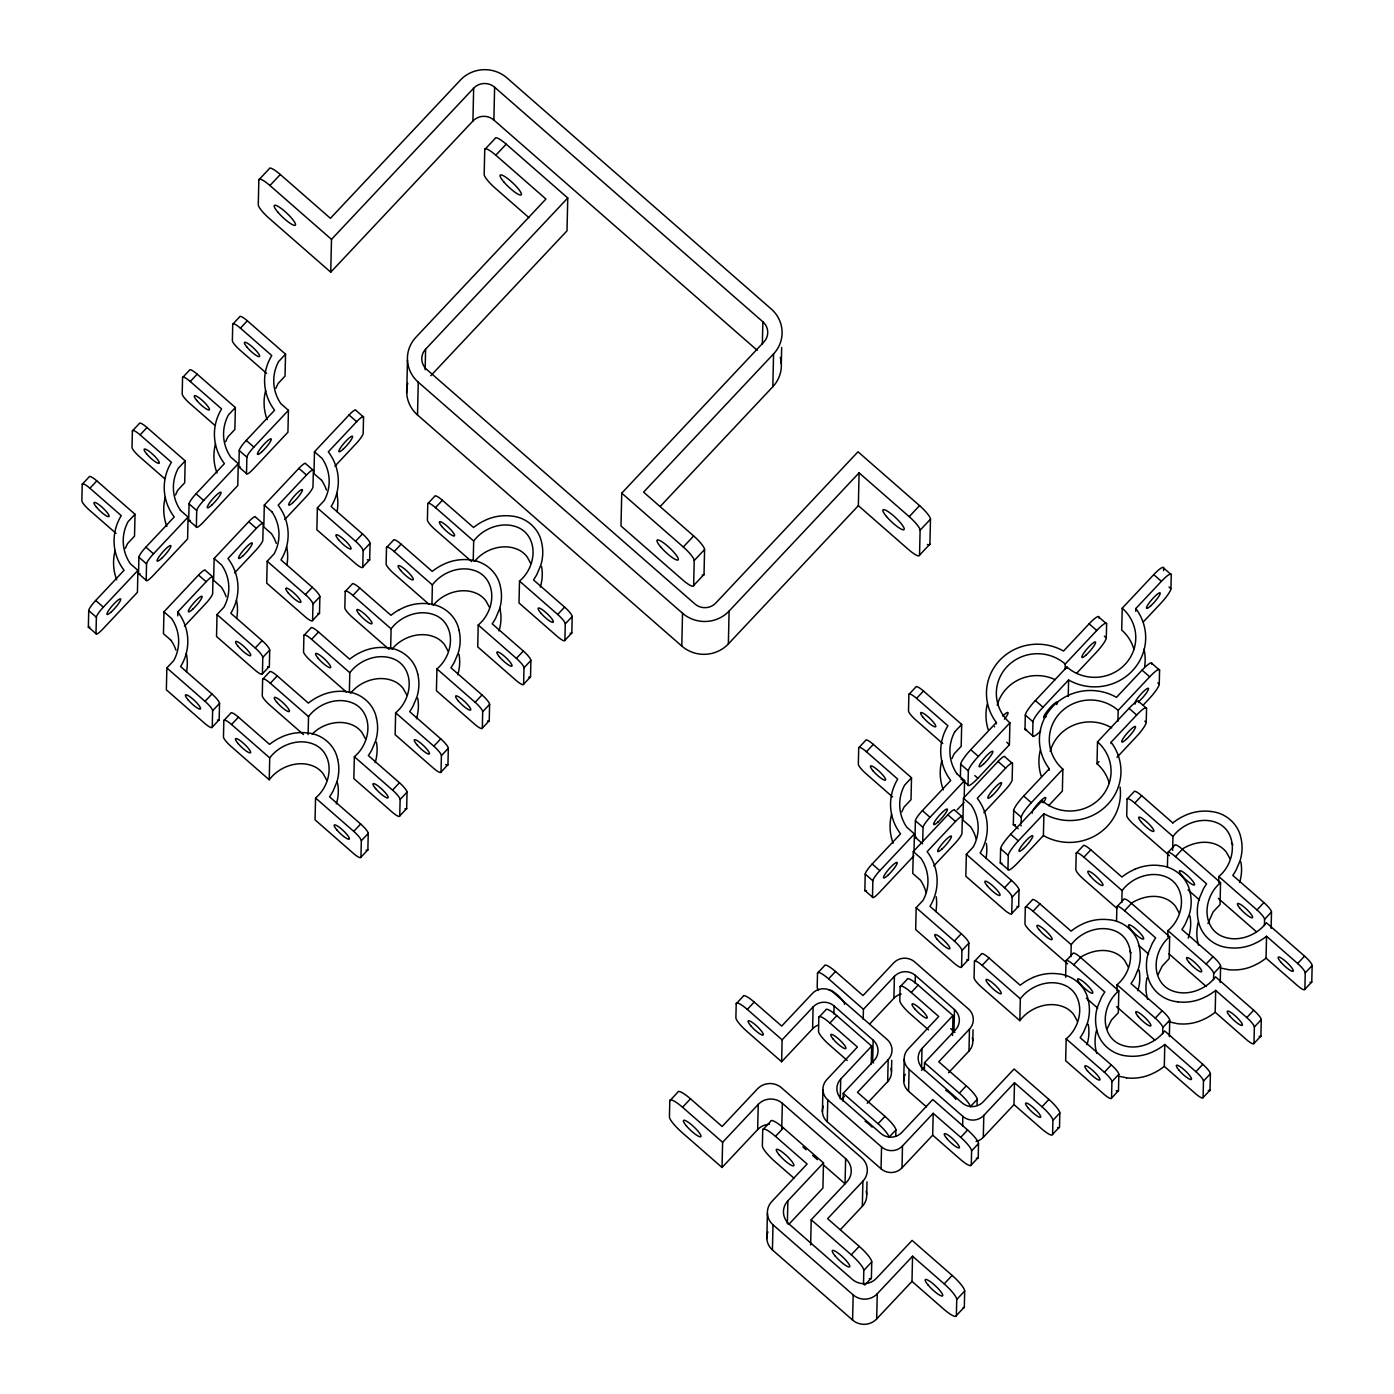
<?xml version="1.0" encoding="UTF-8"?>
<svg xmlns="http://www.w3.org/2000/svg" width="1394" height="1394" viewBox="0 0 1394 1394"><rect width="100%" height="100%" fill="white"/><g stroke="black" fill="none" stroke-linecap="round" stroke-linejoin="round"><path stroke-width="1.5" d="M125.39 548.382A43.127 41.593 1.3 0 1 127.638 543.521L134.521 536.15L135.026 514.264L96.831 480.878A10.298 2.074 43.2 0 0 89.129 476.922L82.229 484.276L81.845 500.69A10.298 2.074 43.2 0 0 89.425 510.117L116.05 533.397M135.026 514.264L128.109 521.617A43.127 41.593 1.3 0 0 130.304 563.699L137.919 570.39L137.431 592.276L102.842 629.043A10.298 1.795 -48.8 0 1 95.994 633.66L88.362 626.986L88.728 610.572A10.298 1.795 -48.8 0 1 95.716 600.483L124.066 570.32A51.508 49.661 1.3 0 1 121.243 515.623L89.913 488.231A10.298 2.074 43.2 0 0 82.229 484.276M95.994 633.66L96.378 617.246A10.298 1.795 -48.8 0 1 103.348 607.157L137.919 570.39M175.574 495.027A43.127 41.593 1.3 0 1 177.805 490.165L184.705 482.794L185.193 460.909L147.015 427.522A10.298 2.074 43.2 0 0 139.313 423.567L132.395 430.92L132.012 447.335A10.298 2.074 43.2 0 0 139.592 456.762L164.649 478.665M180.453 510.361L188.085 517.035L187.598 538.92L153.026 575.687A10.298 1.795 -48.8 0 1 146.178 580.305L138.529 573.631L138.912 557.217A10.298 1.795 -48.8 0 1 145.882 547.128L174.233 516.965A51.508 49.661 1.3 0 1 171.41 462.268L140.097 434.876A10.298 2.074 43.2 0 0 132.395 430.92M146.178 580.305L146.544 563.89A10.298 1.795 -48.8 0 1 153.514 553.801L188.085 517.035M184.409 626.237L205.667 603.619A10.298 1.795 -48.8 0 0 212.655 593.53L213.021 577.116L205.388 570.442A10.298 1.795 -48.8 0 0 198.523 575.06L163.952 611.827L163.464 633.695L171.096 640.386M163.952 611.827L171.601 618.5A43.127 41.593 1.3 0 1 173.745 660.582L166.862 667.953L166.356 689.821L204.552 723.225A10.298 2.074 43.2 0 0 212.254 727.163L219.154 719.809L219.538 703.395A10.298 2.074 43.2 0 0 211.958 693.985L180.628 666.593A51.508 49.661 1.3 0 0 177.805 611.896L206.173 581.734A10.298 1.795 -48.8 0 1 213.021 577.116M225.741 441.671A43.127 41.593 1.3 0 1 227.971 436.81L234.872 429.439L235.377 407.553L197.181 374.167A10.298 2.074 43.2 0 0 189.479 370.229L182.562 377.582L182.196 393.979A10.298 2.074 43.2 0 0 189.776 403.406L214.833 425.309M177.718 615.869L177.805 611.896M235.377 407.553L228.459 414.907A43.127 41.593 1.3 0 0 230.637 456.988L238.269 463.679L237.764 485.565L203.193 522.332A10.298 1.795 -48.8 0 1 196.345 526.949L188.695 520.276L189.079 503.861A10.298 1.795 -48.8 0 1 196.049 493.772L224.417 463.61A51.508 49.661 1.3 0 1 221.594 408.912L190.264 381.52A10.298 2.074 43.2 0 0 182.562 377.582M196.345 526.949L196.711 510.535A10.298 1.795 -48.8 0 1 203.698 500.446L238.269 463.679M234.575 572.882L255.851 550.264A10.298 1.795 -48.8 0 0 262.821 540.175L263.187 523.761L255.555 517.087A10.298 1.795 -48.8 0 0 248.707 521.704L214.136 558.471L213.63 580.34L221.28 587.031A43.127 41.593 1.3 0 1 226.124 596.754M212.254 727.163L212.62 710.748A10.298 2.074 43.2 0 0 205.04 701.339L166.862 667.953M214.136 558.471L221.768 565.145A43.127 41.593 1.3 0 1 223.911 607.226L217.028 614.597L216.523 636.483L254.719 669.869A10.298 2.074 43.2 0 0 262.421 673.807L269.338 666.454L269.704 650.04A10.298 2.074 43.2 0 0 262.124 640.63L230.812 613.238A51.508 49.661 1.3 0 0 227.989 558.541L256.339 528.378A10.298 1.795 -48.8 0 1 263.187 523.761M337.644 759.399C334.908 744.936 321.909 734.046 307.377 732.93A46.647 44.974 1.3 0 0 282.546 736.572L277.981 738.768A60.325 58.147 1.3 0 0 269.565 744.361L238.461 717.161A10.298 2.074 43.2 0 0 230.759 713.205L223.842 720.559L223.458 736.973A10.298 2.074 43.2 0 0 231.038 746.382L269.234 779.786C279.48 766.003 300.302 758.894 316.002 767.432A24.778 23.89 1.3 0 1 323.129 773.67L326.823 780.379M275.907 388.316A43.127 41.593 1.3 0 1 278.155 383.455L285.038 376.084L285.543 354.198L247.348 320.812A10.298 2.074 43.2 0 0 239.646 316.874L232.728 324.227L232.362 340.624A10.298 2.074 43.2 0 0 239.942 350.051L266.568 373.331M285.543 354.198L278.626 361.551A43.127 41.593 1.3 0 0 280.821 403.633L288.436 410.324L287.931 432.21L253.359 468.976A10.298 1.795 -48.8 0 1 246.511 473.594L238.879 466.92L239.245 450.506A10.298 1.795 -48.8 0 1 246.233 440.417L274.583 410.254A51.508 49.661 1.3 0 1 271.76 355.557L240.43 328.165A10.298 2.074 43.2 0 0 232.728 324.227M246.511 473.594L246.895 457.18A10.298 1.795 -48.8 0 1 253.865 447.091L288.436 410.324M258.848 179.861L258.273 204.796A14.829 2.98 43.2 0 0 269.181 218.353L330.744 272.178L472.914 121.017L473.664 88.188A14.829 14.306 1.3 0 1 494.609 87.212L762.866 321.77A14.829 14.306 1.3 0 1 763.912 341.966L621.741 493.145L620.992 525.974L682.555 579.799A14.829 2.98 43.2 0 0 693.654 585.48L704.022 574.45L704.58 549.515A14.829 2.98 43.2 0 0 693.672 535.958L643.575 492.134L773.565 353.902A32.968 31.783 1.3 0 0 771.248 308.998L506.963 77.925A32.968 31.783 1.3 0 0 460.403 80.085L330.413 218.318L280.299 174.511A14.829 2.98 43.2 0 0 269.216 168.831L258.848 179.861A14.829 2.98 43.2 0 1 269.931 185.524L331.493 239.367L330.744 272.178M284.742 519.526L306.018 496.909A10.298 1.795 -48.8 0 0 312.988 486.82L313.371 470.405L305.722 463.732A10.298 1.795 -48.8 0 0 298.874 468.349L264.302 505.116L263.815 527.002L271.447 533.675A43.127 41.593 1.3 0 1 276.291 543.399M262.421 673.807L262.786 657.393A10.298 2.074 43.2 0 0 255.224 647.983L217.028 614.597M346.182 691.598A46.647 44.974 1.3 0 0 321.352 695.31L316.786 697.505A60.325 58.147 1.3 0 0 308.37 703.099L277.249 675.898A10.298 2.074 43.2 0 0 269.547 671.943L262.63 679.296L262.264 695.711A10.298 2.074 43.2 0 0 269.844 705.137L303.439 734.516M271.917 511.807A43.127 41.593 1.3 0 1 274.095 553.871L267.195 561.242L266.707 583.128L304.885 616.514A10.298 2.074 43.2 0 0 312.587 620.452L319.505 613.099L319.871 596.684A10.298 2.074 43.2 0 0 312.308 587.275L280.978 559.883A51.508 49.661 1.3 0 0 278.155 505.186L306.506 475.023A10.298 1.795 -48.8 0 1 313.371 470.405M269.234 779.786L269.722 757.9C279.985 744.117 300.808 737.008 316.49 745.546A24.778 23.89 1.3 0 1 323.635 751.784C334.107 765.968 328.531 787.314 315.549 797.978L315.061 819.846L353.257 853.25A10.298 2.074 43.2 0 0 360.959 857.188L367.859 849.835L368.243 833.42A10.298 2.074 43.2 0 0 360.663 824.011L329.559 796.81A61.928 59.698 1.3 0 0 333.027 791.147L336.86 782.034M417.73 674.243C414.994 659.763 401.995 648.872 387.462 647.774A46.647 44.974 1.3 0 0 362.632 651.399L358.066 653.594A60.325 58.147 1.3 0 0 349.65 659.188L318.546 631.987A10.298 2.074 43.2 0 0 310.845 628.049L303.927 635.403L303.543 651.817A10.298 2.074 43.2 0 0 311.123 661.226L346.27 691.947M308.126 734.551L308.527 716.638C318.773 702.855 339.596 695.745 355.296 704.284A24.778 23.89 1.3 0 1 362.423 710.522C372.912 724.706 367.319 746.051 354.355 756.715L353.849 778.601L392.045 811.988A10.298 2.074 43.2 0 0 399.747 815.926L406.665 808.572L407.031 792.158A10.298 2.074 43.2 0 0 399.451 782.748L368.347 755.548A61.928 59.698 1.3 0 0 371.832 749.885L375.648 740.772A46.333 44.678 1.3 0 0 376.485 718.137M334.926 466.171L356.184 443.553A10.298 1.795 -48.8 0 0 363.172 433.464L363.538 417.05L355.906 410.376A10.298 1.795 -48.8 0 0 349.04 414.994L314.469 451.761L313.981 473.646L321.613 480.32M312.587 620.452L312.97 604.038A10.298 2.074 43.2 0 0 305.391 594.628L267.195 561.242M314.469 451.761L322.119 458.434A43.127 41.593 1.3 0 1 324.262 500.516L317.362 507.886L316.874 529.772L355.069 563.159A10.298 2.074 43.2 0 0 362.771 567.097L369.671 559.743L370.055 543.329A10.298 2.074 43.2 0 0 362.475 533.919L331.145 506.527A51.508 49.661 1.3 0 0 328.322 451.83L356.69 421.668A10.298 1.795 -48.8 0 1 363.538 417.05M399.364 609.683A60.325 58.147 1.3 0 0 390.947 615.294L359.826 588.076A10.298 2.074 43.2 0 0 352.124 584.138L345.207 591.492L344.841 607.906A10.298 2.074 43.2 0 0 352.421 617.315L389.083 649.377M349.371 692.626L349.807 672.727C360.07 658.944 380.893 651.834 396.576 660.373A24.778 23.89 1.3 0 1 403.72 666.611C414.192 680.795 408.616 702.14 395.635 712.804L395.147 734.69L433.342 768.077A10.298 2.074 43.2 0 0 441.044 772.032L447.944 764.679L448.328 748.264A10.298 2.074 43.2 0 0 440.748 738.837L409.644 711.637A61.928 59.698 1.3 0 0 413.112 705.974L416.945 696.861A46.333 44.678 1.3 0 0 417.782 674.226M362.771 567.097L363.137 550.682A10.298 2.074 43.2 0 0 355.557 541.273L317.362 507.886M360.959 857.188L361.325 840.774A10.298 2.074 43.2 0 0 353.745 831.364L315.549 797.978M470.039 559.883A46.647 44.974 1.3 0 0 445.209 563.577L440.643 565.79A60.325 58.147 1.3 0 0 432.227 571.383L401.123 544.165A10.298 2.074 43.2 0 0 393.422 540.227L386.504 547.581L386.121 563.995A10.298 2.074 43.2 0 0 393.7 573.404L428.847 604.125M390.651 648.715L391.104 628.833C401.35 615.05 422.173 607.923 437.873 616.479A24.778 23.89 1.3 0 1 445 622.7C455.472 636.884 449.896 658.229 436.932 668.893L436.427 690.779L474.622 724.166A10.298 2.074 43.2 0 0 482.324 728.121L489.242 720.768L489.608 704.353A10.298 2.074 43.2 0 0 482.028 694.944L450.924 667.743A61.928 59.698 1.3 0 0 454.409 662.063L458.225 652.95A46.333 44.678 1.3 0 0 459.062 630.332M406.717 392.986L407.466 360.157M399.747 815.926L400.113 799.511A10.298 2.074 43.2 0 0 392.55 790.102L354.355 756.715M858.356 505.673L908.452 549.48A14.829 2.98 43.2 0 0 919.535 555.161L920.11 530.208A14.829 2.98 43.2 0 0 909.202 516.651L859.087 472.845L858.356 505.673L728.365 643.906A32.968 31.783 1.3 0 1 681.788 646.067L417.52 414.976L418.252 382.165A32.968 31.783 1.3 0 1 415.935 337.261L545.943 199.028L495.828 155.204A14.829 2.98 43.2 0 0 484.746 149.524L495.114 138.494A14.829 2.98 43.2 0 1 506.196 144.174L567.759 198L567.009 230.829L430.781 375.718M425.135 369.706L425.606 349.18L567.759 198M473.228 560.911L473.681 541.011C483.927 527.228 504.75 520.119 520.45 528.657A24.778 23.89 1.3 0 1 527.577 534.895C538.049 549.079 532.473 570.425 519.509 581.089L519.004 602.957L557.199 636.361A10.298 2.074 43.2 0 0 564.901 640.299L571.819 632.946L572.185 616.531A10.298 2.074 43.2 0 0 564.605 607.122L533.501 579.921A61.928 59.698 1.3 0 0 536.969 574.258L540.802 565.145A46.333 44.678 1.3 0 0 541.639 542.51C538.798 528.065 525.886 517.139 511.319 516.041A46.647 44.974 1.3 0 0 486.506 519.683L481.941 521.879A60.325 58.147 1.3 0 0 473.524 527.472L442.403 500.272A10.298 2.074 43.2 0 0 434.701 496.316L427.784 503.67L427.418 520.084A10.298 2.074 43.2 0 0 434.998 529.493L471.66 561.555M431.948 604.804L432.384 584.922C442.647 571.139 463.47 564.03 479.153 572.568A24.778 23.89 1.3 0 1 486.297 578.806C496.769 592.99 491.193 614.336 478.212 624.982L477.724 646.868L515.919 680.272A10.298 2.074 43.2 0 0 523.621 684.21L530.522 676.857L530.905 660.442A10.298 2.074 43.2 0 0 523.325 651.033L492.221 623.832A61.928 59.698 1.3 0 0 495.689 618.152L499.522 609.056A46.333 44.678 1.3 0 0 500.359 586.421C497.519 571.976 484.607 561.05 470.039 559.952M441.044 772.032L441.41 755.618A10.298 2.074 43.2 0 0 433.83 746.191L395.635 712.804M484.746 149.524L484.171 174.477A14.829 2.98 43.2 0 0 495.079 188.033L529.023 217.708M757.203 350.295L493.877 120.041L494.609 87.212M482.324 728.121L482.69 711.707A10.298 2.074 43.2 0 0 475.127 702.297L436.932 668.893M523.621 684.21L523.987 667.796A10.298 2.074 43.2 0 0 516.407 658.386L478.212 624.982M564.901 640.299L565.267 623.885A10.298 2.074 43.2 0 0 557.705 614.475L519.509 581.089M840.268 1229.769L862.328 1206.315L862.903 1181.154A17.059 16.449 1.3 0 0 861.701 1157.909L781.529 1087.808A17.059 16.449 1.3 0 0 757.43 1088.923L722.127 1126.474L690.5 1098.821A17.059 3.433 43.2 0 0 677.763 1092.286L669.8 1100.755L669.434 1116.855A17.059 3.433 43.2 0 0 681.98 1132.451L722.04 1167.475L757.656 1129.593A17.059 16.449 1.3 0 1 769.471 1124.209M681.788 646.067L682.537 613.238L418.252 382.165M693.654 585.48L694.212 560.527A14.829 2.98 43.2 0 0 683.304 546.988L621.741 493.145M728.365 643.906L729.097 611.077L859.087 472.845M722.04 1167.475L722.615 1142.296L758.231 1104.414A17.059 16.449 1.3 0 1 782.33 1103.299L845.635 1158.658A17.059 16.449 1.3 0 1 846.838 1181.885L811.203 1219.767L810.646 1244.947M867.207 1103.351L887.682 1081.587L888.17 1059.701A14.829 14.306 1.3 0 0 887.142 1039.488L833.368 992.476A14.829 14.306 1.3 0 0 812.406 993.452L781.703 1026.089L754.206 1002.059A14.829 2.98 43.2 0 0 743.124 996.379L736.206 1003.732L735.893 1017.742A14.829 2.98 43.2 0 0 746.801 1031.281L781.633 1061.74L812.597 1028.807A14.829 14.306 1.3 0 1 818.4 1025.008M762.344 344.335L762.866 321.77M660.547 506.109L772.816 386.73L773.565 353.902M757.656 1129.593L758.231 1104.414M788.743 1224.42L822.913 1188.089L823.488 1162.927L783.428 1127.903A17.059 3.433 43.2 0 0 770.673 1121.368L762.727 1129.82L762.361 1145.92A17.059 3.433 43.2 0 0 774.907 1161.516L793.883 1178.104M781.302 363.834L781.668 347.42M766.839 1238.552L767.397 1213.39M911.99 1281.382L943.616 1309.036A17.059 3.433 43.2 0 0 956.371 1315.57L956.737 1299.452A17.059 3.433 43.2 0 0 944.191 1283.874L912.565 1256.221L911.99 1281.382L876.687 1318.933A17.059 16.449 1.3 0 1 852.588 1320.048L772.433 1249.948L772.99 1224.786A17.059 16.449 1.3 0 1 771.806 1201.541L807.109 1164.007L775.482 1136.354A17.059 3.433 43.2 0 0 762.727 1129.82M781.633 1061.74L782.121 1039.854L813.103 1006.921A14.829 14.306 1.3 0 1 834.065 1005.945L873.167 1040.151A14.829 14.306 1.3 0 1 874.212 1060.346L843.231 1093.297L843.056 1101.243M781.755 1128.46L782.33 1103.299M787.349 1223.862L787.871 1200.809L823.488 1162.927M812.597 1028.807L813.103 1006.921M948.512 1072.788L968.987 1051.024L969.475 1029.138A14.829 14.306 1.3 0 0 968.447 1008.942L914.673 961.912A14.829 14.306 1.3 0 0 893.711 962.888L863.008 995.543L835.511 971.496A14.829 2.98 43.2 0 0 824.429 965.815L817.511 973.169L817.198 987.179A14.829 2.98 43.2 0 0 818.383 990.054M871.267 1064.023L871.668 1046.11L836.836 1015.651A14.829 2.98 43.2 0 0 825.753 1009.97L818.836 1017.324L818.522 1031.333A14.829 2.98 43.2 0 0 829.43 1044.89L847.221 1060.451M822.408 1111.889L822.913 1090.003M932.691 1135.186L960.205 1159.233A14.829 2.98 43.2 0 0 971.287 1164.914L971.601 1150.904A14.829 2.98 43.2 0 0 960.693 1137.347L933.196 1113.301L932.691 1135.186L902.005 1167.841A14.829 14.306 1.3 0 1 881.043 1168.799L827.269 1121.787L827.775 1099.901A14.829 14.306 1.3 0 1 826.729 1079.705L857.432 1047.051L829.935 1023.004A14.829 2.98 43.2 0 0 818.836 1017.324M833.873 1013.908L834.065 1005.945M840.251 1098.942L840.704 1079.061L871.668 1046.11M845.635 1158.658L845.06 1183.82L823.959 1165.367M901.883 811.883A43.127 41.593 1.3 0 1 904.131 807.021L911.014 799.668L911.519 777.782L873.324 744.379A10.298 2.074 43.2 0 0 865.622 740.441L858.704 747.794L858.338 764.208A10.298 2.074 43.2 0 0 865.918 773.618L892.543 796.898M852.588 1320.048L853.163 1294.887L772.99 1224.786M913.906 855.794L879.335 892.543A10.298 1.795 -48.8 0 1 872.487 897.161L864.855 890.487L865.221 874.073A10.298 1.795 -48.8 0 1 872.191 863.984L900.559 833.839A51.508 49.661 1.3 0 1 897.736 779.124L866.406 751.732A10.298 2.074 43.2 0 0 858.704 747.794M863.2 1019.258L863.426 1009.308L894.408 976.358A14.829 14.306 1.3 0 1 915.353 975.399L954.472 1009.587A14.829 14.306 1.3 0 1 955.517 1029.783L924.536 1062.733L924.344 1070.697M863.496 1284.484L863.81 1270.387A17.059 3.433 43.2 0 0 851.264 1254.792L811.203 1219.767M872.487 897.161L872.853 880.764A10.298 1.795 -48.8 0 1 879.841 870.675L914.412 833.908L906.762 827.217A43.127 41.593 1.3 0 1 904.619 785.136L911.519 777.782M866.719 1194.466L866.998 1181.885M873.167 1040.151L872.661 1062.019A14.829 14.306 1.3 0 1 873.62 1062.925M864.768 1285.076L871.389 1278.037L871.755 1261.936A17.059 3.433 43.2 0 0 859.209 1246.341L827.6 1218.687L862.903 1181.154M876.687 1318.933L877.262 1293.771L912.565 1256.221M881.043 1168.799L881.548 1146.931L827.775 1099.901M891.498 1071.272L891.742 1060.329M869.839 1023.841L893.902 998.243L894.408 976.358M895.75 1135.953L895.889 1129.942A14.829 2.98 43.2 0 0 884.981 1116.385L857.484 1092.356L888.17 1059.701M952.52 1035.446L952.973 1015.546L918.141 985.105A14.829 2.98 43.2 0 0 907.058 979.424L900.141 986.778L899.827 1000.787A14.829 2.98 43.2 0 0 910.735 1014.327L928.526 1029.887M952.05 758.528A43.127 41.593 1.3 0 1 954.298 753.666L961.198 746.313L961.686 724.427L923.49 691.023A10.298 2.074 43.2 0 0 915.788 687.085L908.888 694.439L908.505 710.853A10.298 2.074 43.2 0 0 916.085 720.262L942.71 743.542M903.713 1081.326L904.201 1059.44M902.005 1167.841L902.493 1145.955L933.196 1113.301M933.719 865.988L954.995 843.37A10.298 1.795 -48.8 0 0 961.965 833.281L962.348 816.867L954.698 810.193A10.298 1.795 -48.8 0 0 947.85 814.81L913.279 851.577L912.774 873.463L920.423 880.137A43.127 41.593 1.3 0 1 926.086 892.543M926.505 1106.906L908.574 1091.223L909.08 1069.355A14.829 14.306 1.3 0 1 908.034 1049.142L938.737 1016.487L911.24 992.458A14.829 2.98 43.2 0 0 900.141 986.778M914.011 851.804L914.412 833.908M922.654 843.823L915.022 837.132L915.388 820.717A10.298 1.795 -48.8 0 1 922.375 810.628L950.725 780.483A51.508 49.661 1.3 0 1 947.903 725.769L916.59 698.377A10.298 2.074 43.2 0 0 908.888 694.439M913.279 851.577L920.911 858.251A43.127 41.593 1.3 0 1 923.072 900.332L916.172 907.703L915.684 929.589L953.862 962.975A10.298 2.074 43.2 0 0 961.564 966.913L968.481 959.56L968.847 943.163A10.298 2.074 43.2 0 0 961.285 933.736L929.955 906.344A51.508 49.661 1.3 0 0 927.132 851.647L955.482 821.484A10.298 1.795 -48.8 0 1 962.348 816.867M915.178 983.345L915.353 975.399M922.706 841.767L923.037 827.409A10.298 1.795 -48.8 0 1 930.007 817.32L964.578 780.553L956.946 773.879M919.535 555.161L929.92 544.13L930.478 519.178A14.829 2.98 43.2 0 0 919.57 505.621L858.007 451.795L715.854 602.975A14.829 14.306 1.3 0 1 694.892 603.951L426.651 369.393A14.829 14.306 1.3 0 1 425.606 349.18M921.556 1068.396L921.992 1048.497L952.973 1015.546M954.925 1032.379A14.829 14.306 1.3 0 0 953.966 1031.473L954.472 1009.587M960.396 777.364L960.693 764.243A14.829 2.579 -48.8 0 1 970.747 749.711L996.344 722.493A51.108 49.26 1.3 0 1 999.69 660.32A51.108 49.26 1.3 0 1 1063.517 651.05L1089.115 623.832A14.829 2.579 -48.8 0 1 1098.977 617.176L1106.627 623.867L1106.296 637.86A14.829 2.579 -48.8 0 1 1096.259 652.392L1076.551 673.354M983.903 812.632L1005.161 790.015A10.298 1.795 -48.8 0 0 1012.149 779.926L1012.514 763.511L1004.882 756.837A10.298 1.795 -48.8 0 0 998.017 761.455L963.446 798.222L962.958 820.108L970.59 826.781A43.127 41.593 1.3 0 1 976.27 839.188M964.178 798.448L964.578 780.553M961.564 966.913L961.947 950.516A10.298 2.074 43.2 0 0 954.367 941.089L916.172 907.703M963.446 798.222L971.095 804.896A43.127 41.593 1.3 0 1 973.239 846.977L966.338 854.348L965.85 876.234L1004.046 909.62A10.298 2.074 43.2 0 0 1011.73 913.558L1018.648 906.205L1019.031 889.808A10.298 2.074 43.2 0 0 1011.452 880.381L980.121 853.006A51.508 49.661 1.3 0 0 977.299 798.292L1005.666 768.129A10.298 1.795 -48.8 0 1 1012.514 763.511M1009.901 722.859L1009.413 744.744L977.874 778.27A14.829 2.579 -48.8 0 1 968.011 784.927L968.325 770.917A14.829 2.579 -48.8 0 1 978.379 756.384L1009.901 722.859A41.21 39.729 1.3 0 1 1007.008 666.733A41.21 39.729 1.3 0 1 1065.225 664.032L1096.747 630.506A14.829 2.579 -48.8 0 1 1106.627 623.867M962.627 1126.317L962.836 1116.367L909.08 1069.355M956.371 1315.57L964.317 1307.102L964.683 1291.001A17.059 3.433 43.2 0 0 952.137 1275.405L912.094 1240.399L876.46 1278.281A17.059 16.449 1.3 0 1 852.361 1279.396L789.056 1224.037A17.059 16.449 1.3 0 1 787.871 1200.809M972.803 1040.726L973.047 1029.783M1033.146 977.438L1028.598 979.651A60.325 58.147 1.3 0 0 1020.181 985.244L989.06 958.044A10.298 2.074 43.2 0 0 981.359 954.088L974.441 961.442L974.075 977.856A10.298 2.074 43.2 0 0 981.655 987.266L1019.833 1020.669C1030.096 1006.886 1050.919 999.759 1066.602 1008.315A24.778 23.89 1.3 0 1 1073.746 1014.553L1077.44 1021.262M977.055 1105.39L977.194 1099.396A14.829 2.98 43.2 0 0 966.269 1085.839L938.772 1061.792L969.475 1029.138M971.287 1164.914L978.205 1157.56L978.518 1143.55A14.829 2.98 43.2 0 0 967.61 1129.994L932.778 1099.535L901.796 1132.486A14.829 14.306 1.3 0 1 880.851 1133.461L841.732 1099.256A14.829 14.306 1.3 0 1 840.704 1079.061M976.061 1141.512A14.829 14.306 1.3 0 0 983.31 1137.277L983.798 1115.392L1014.501 1082.755L1041.998 1106.784A14.829 2.98 43.2 0 1 1052.906 1120.34L1052.592 1134.35A14.829 2.98 43.2 0 1 1041.492 1128.67L1013.996 1104.623L1014.501 1082.755M996.309 723.869L996.344 722.493M1146.548 708.361A14.829 2.579 -48.8 0 0 1136.685 715.017L1111.088 742.235A51.108 49.26 1.3 0 1 1107.742 804.408A51.108 49.26 1.3 0 1 1043.897 813.678L1043.409 835.564L1017.812 862.781A14.829 2.579 -48.8 0 1 1007.949 869.42L1000.3 862.747L1000.613 848.737A14.829 2.579 -48.8 0 1 1010.667 834.222L1042.189 800.679A41.21 39.729 1.3 0 0 1100.406 797.995A41.21 39.729 1.3 0 0 1097.514 741.869L1129.035 708.326A14.829 2.579 -48.8 0 1 1138.915 701.687L1146.548 708.361L1146.234 722.371A14.829 2.579 -48.8 0 1 1136.18 736.886L1116.995 757.308M1007.949 869.42L1008.263 855.428A14.829 2.579 -48.8 0 1 1018.3 840.896L1043.897 813.678M1018.108 828.716L1013.333 824.551L1013.647 810.541A14.829 2.579 -48.8 0 1 1023.701 796.009L1049.299 768.791A51.108 49.26 1.3 0 1 1052.644 706.619A51.108 49.26 1.3 0 1 1116.472 697.348L1142.069 670.131A14.829 2.579 -48.8 0 1 1151.932 663.474L1159.581 670.166L1159.25 684.158A14.829 2.579 -48.8 0 1 1149.214 698.69L1143.307 704.981M1011.73 913.558L1012.114 897.161A10.298 2.074 43.2 0 0 1004.534 887.734L966.338 854.348M1021.088 825.98L1021.105 825.091M1021.14 823.349L1021.279 817.215A14.829 2.579 -48.8 0 1 1031.333 802.7L1062.855 769.157A41.21 39.729 1.3 0 1 1059.963 713.031A41.21 39.729 1.3 0 1 1118.18 710.348L1149.701 676.804A14.829 2.579 -48.8 0 1 1159.581 670.166M1040.708 730.961A14.829 2.579 -48.8 0 1 1032.64 735.753L1025.008 729.062L1025.322 715.07A14.829 2.579 -48.8 0 1 1035.376 700.537L1066.898 667.012A41.21 39.729 1.3 0 0 1125.115 664.311A41.21 39.729 1.3 0 0 1122.222 608.185L1153.744 574.659A14.829 2.579 -48.8 0 1 1163.624 568.003L1171.256 574.677L1170.943 588.686A14.829 2.579 -48.8 0 1 1160.888 603.219L1143.289 621.933M1019.833 1020.669L1020.338 998.784C1030.584 985 1051.407 977.891 1067.107 986.429A24.778 23.89 1.3 0 1 1074.234 992.667C1084.706 1006.851 1079.13 1028.197 1066.166 1038.861L1065.661 1060.729L1103.856 1094.133A10.298 2.074 43.2 0 0 1111.558 1098.071L1118.476 1090.718L1118.842 1074.304A10.298 2.074 43.2 0 0 1111.262 1064.894L1080.158 1037.694A61.928 59.698 1.3 0 0 1083.643 1032.03L1087.459 1022.917A46.333 44.678 1.3 0 0 1088.296 1000.282M1169.357 1036.613L1169.723 1020.199A10.298 2.074 43.2 0 0 1162.143 1010.789L1131.039 983.589A61.928 59.698 1.3 0 0 1134.507 977.908L1138.34 968.813A46.333 44.678 1.3 0 0 1139.177 946.178C1136.337 931.732 1123.425 920.807 1108.857 919.709A46.647 44.974 1.3 0 0 1084.027 923.333L1079.479 925.546A60.325 58.147 1.3 0 0 1071.062 931.14L1039.941 903.922A10.298 2.074 43.2 0 0 1032.24 899.984L1025.322 907.337L1024.956 923.752A10.298 2.074 43.2 0 0 1032.536 933.161L1067.665 963.881M1032.64 735.753L1032.971 721.743A14.829 2.579 -48.8 0 1 1043.008 707.211L1068.606 679.993A51.108 49.26 1.3 0 0 1132.451 670.723A51.108 49.26 1.3 0 0 1135.796 608.551L1161.394 581.333A14.829 2.579 -48.8 0 1 1171.256 574.677M1042.172 802.055L1042.189 800.679M1049.264 770.168L1049.299 768.791M1062.855 769.157L1062.367 791.043L1048.567 805.715M1065.103 669.503L1065.225 664.032M1066.88 668.371L1066.898 667.012M1068.24 696.408L1068.606 679.993M1052.592 1134.35L1059.51 1126.997L1059.823 1112.987A14.829 2.98 43.2 0 0 1048.915 1099.43L1014.083 1068.989L983.101 1101.922A14.829 14.306 1.3 0 1 962.156 1102.898L923.037 1068.693A14.829 14.306 1.3 0 1 921.992 1048.497M1065.626 977.299L1065.992 960.884L1072.91 953.531A10.298 2.074 43.2 0 1 1080.611 957.469L1118.807 990.873L1118.302 1012.758L1111.384 1020.094L1107.167 1028.737M1070.94 956.615L1071.219 944.679C1081.465 930.896 1102.288 923.786 1117.988 932.325A24.778 23.89 1.3 0 1 1125.115 938.563C1135.587 952.747 1130.011 974.092 1117.047 984.739L1116.908 990.716M1134.908 869.211L1130.36 871.442A60.325 58.147 1.3 0 0 1121.926 877.035L1090.822 849.817A10.298 2.074 43.2 0 0 1083.121 845.879L1076.203 853.233L1075.837 869.647A10.298 2.074 43.2 0 0 1083.417 879.056L1117.012 908.452M1098.96 618.047L1098.977 617.176M1109.223 783.167A41.21 39.729 1.3 0 0 1097.008 763.738L1097.514 741.869M1111.053 743.594L1111.088 742.235M1117.936 721.29L1118.18 710.348M1122.222 608.185L1121.717 630.071A41.21 39.729 1.3 0 1 1133.932 649.482M1111.558 1098.071L1111.924 1081.657A10.298 2.074 43.2 0 0 1104.362 1072.247L1066.166 1038.861M1116.542 921.138L1116.873 906.78L1123.791 899.426A10.298 2.074 43.2 0 1 1131.492 903.364L1169.671 936.768L1169.183 958.636L1162.265 965.99L1158.048 974.633M1121.821 902.51L1122.1 890.574C1132.346 876.791 1153.169 869.664 1168.852 878.22A24.778 23.89 1.3 0 1 1175.996 884.458C1186.468 898.642 1180.892 919.988 1167.928 930.634L1167.789 936.611M1172.807 822.913L1141.703 795.713A10.298 2.074 43.2 0 0 1134.002 791.775L1127.084 799.128L1126.718 815.542A10.298 2.074 43.2 0 0 1134.28 824.952L1169.427 855.672M1135.727 611.286L1135.796 608.551M1138.898 702.559L1138.915 701.687M1151.914 664.363L1151.932 663.474M1163.554 570.634L1163.624 568.003M1162.666 1033.703L1162.805 1027.552A10.298 2.074 43.2 0 0 1155.243 1018.143L1117.047 984.739M1167.423 867.033L1167.754 852.675L1174.672 845.322A10.298 2.074 43.2 0 1 1182.373 849.26L1220.552 882.663L1220.064 904.532L1213.146 911.885L1207.936 923.577M1118.807 990.873C1105.843 1001.519 1100.249 1022.865 1110.722 1037.066A24.778 23.89 1.3 0 0 1117.866 1043.287C1133.549 1051.843 1154.371 1044.716 1164.635 1030.933L1202.813 1064.336A10.298 2.074 43.2 0 1 1210.393 1073.746L1210.027 1090.16L1203.109 1097.514A10.298 2.074 43.2 0 1 1195.407 1093.576L1164.304 1066.358L1164.792 1044.489A60.325 58.147 1.3 0 1 1156.375 1050.083L1151.81 1052.296A46.647 44.974 1.3 0 1 1126.979 1055.972C1112.464 1054.7 1099.43 1043.949 1096.712 1029.434A46.333 44.678 1.3 0 1 1097.514 1006.816L1101.33 997.703A61.928 59.698 1.3 0 1 1104.815 992.023L1073.694 964.822A10.298 2.074 43.2 0 0 1065.992 960.884M1172.65 850.392L1172.981 836.47C1183.227 822.687 1204.05 815.56 1219.733 824.115A24.778 23.89 1.3 0 1 1226.877 830.336C1237.349 844.52 1231.773 865.883 1218.809 876.53L1218.67 882.507M1203.109 1097.514L1203.475 1081.099A10.298 2.074 43.2 0 0 1195.913 1071.69L1164.792 1044.489M1213.547 979.599L1213.686 973.448A10.298 2.074 43.2 0 0 1206.106 964.038L1167.928 930.634M1169.671 936.768C1156.706 947.415 1151.13 968.76 1161.603 982.944A24.778 23.89 1.3 0 0 1168.747 989.182C1184.43 997.721 1205.252 990.611 1215.516 976.828L1253.694 1010.232A10.298 2.074 43.2 0 1 1261.274 1019.641L1260.908 1036.056L1253.99 1043.409A10.298 2.074 43.2 0 1 1246.288 1039.454L1215.185 1012.253L1215.673 990.385A60.325 58.147 1.3 0 1 1207.256 995.978L1202.691 998.191A46.647 44.974 1.3 0 1 1177.86 1001.868M1220.238 982.509L1220.604 966.094A10.298 2.074 43.2 0 0 1213.024 956.685L1181.92 929.484A61.928 59.698 1.3 0 0 1185.388 923.804L1189.221 914.708A46.333 44.678 1.3 0 0 1190.058 892.073M1253.99 1043.409L1254.356 1026.995A10.298 2.074 43.2 0 0 1246.776 1017.585L1215.673 990.385M1264.428 925.494L1264.567 919.343A10.298 2.074 43.2 0 0 1256.987 909.934L1218.809 876.53M1266.048 958.148L1266.554 936.263L1297.657 963.481A10.298 2.074 43.2 0 1 1305.237 972.89L1304.871 989.304A10.298 2.074 43.2 0 1 1297.169 985.349L1266.048 958.148A60.325 58.147 1.3 0 1 1257.632 963.742L1253.084 965.955A46.647 44.974 1.3 0 1 1228.236 969.649M1271.119 928.404L1271.485 911.99A10.298 2.074 43.2 0 0 1263.905 902.58L1232.801 875.38A61.928 59.698 1.3 0 0 1236.269 869.699L1240.102 860.586A46.333 44.678 1.3 0 0 1240.939 837.968C1238.099 823.523 1225.187 812.597 1210.619 811.5M1304.871 989.304L1311.771 981.951L1312.155 965.537A10.298 2.074 43.2 0 0 1304.575 956.127L1266.379 922.723C1256.133 936.507 1235.311 943.616 1219.628 935.078A24.778 23.89 1.3 0 1 1212.484 928.84C1202.011 914.656 1207.587 893.31 1220.552 882.663M1188.211 938.145L1188.716 936.576A46.333 44.678 1.3 0 0 1190.006 916.085M269.931 185.524L280.299 174.511M89.913 488.231L96.831 480.878M140.097 434.876L147.015 427.522M190.264 381.52L197.181 374.167M240.43 328.165L247.348 320.812M331.493 239.367L473.664 88.188M185.193 460.909L178.275 468.262A43.127 41.593 1.3 0 0 180.471 510.343M495.828 155.204L506.196 144.174M205.04 701.339L211.958 693.985M255.224 647.983L262.124 640.63M305.391 594.628L312.308 587.275M355.557 541.273L362.475 533.919M212.62 710.748L219.538 703.395M262.786 657.393L269.704 650.04M312.97 604.038L319.871 596.684M363.137 550.682L370.055 543.329M223.842 720.559A10.298 2.074 43.2 0 1 231.543 724.514L238.461 717.161M262.63 679.296A10.298 2.074 43.2 0 1 270.331 683.252L277.249 675.898M303.927 635.403A10.298 2.074 43.2 0 1 311.629 639.341L318.546 631.987M345.207 591.492A10.298 2.074 43.2 0 1 352.909 595.43L359.826 588.076M386.504 547.581A10.298 2.074 43.2 0 1 394.206 551.519L401.123 544.165M427.784 503.67A10.298 2.074 43.2 0 1 435.486 507.625L442.403 500.272M312.186 734.115C322.711 723.242 341.077 718.624 354.79 726.169A24.778 23.89 1.3 0 1 361.935 732.408L365.629 739.116M350.696 693.149C360.976 680.22 381.085 674.086 396.088 682.258A24.778 23.89 1.3 0 1 403.214 688.497L406.926 695.205M391.993 649.238C402.274 636.309 422.365 630.175 437.368 638.347A24.778 23.89 1.3 0 1 444.512 644.586L448.206 651.294M433.273 605.327C443.553 592.415 463.662 586.264 478.665 594.454A24.778 23.89 1.3 0 1 485.792 600.675L489.503 607.383M474.57 561.416C484.851 548.504 504.942 542.371 519.945 550.543A24.778 23.89 1.3 0 1 527.089 556.781L530.783 563.49M353.745 831.364L360.663 824.011M392.55 790.102L399.451 782.748M433.83 746.191L440.748 738.837M475.127 702.297L482.028 694.944M516.407 658.386L523.325 651.033M557.705 614.475L564.605 607.122M361.325 840.774L368.243 833.42M400.113 799.511L407.031 792.158M441.41 755.618L448.328 748.264M482.69 711.707L489.608 704.353M523.987 667.796L530.905 660.442M565.267 623.885L572.185 616.531M683.304 546.988L693.672 535.958M694.212 560.527L704.58 549.515M909.202 516.651L919.57 505.621M920.11 530.208L930.478 519.178M866.406 751.732L873.324 744.379M916.59 698.377L923.49 691.023M954.768 731.78L961.686 724.427M736.206 1003.732A14.829 2.98 43.2 0 1 747.289 1009.413L754.206 1002.059M957.173 809.792L964.09 802.439M669.8 1100.755A17.059 3.433 43.2 0 1 682.555 1107.272L690.5 1098.821M817.511 973.169A14.829 2.98 43.2 0 1 828.594 978.849L835.511 971.496M829.935 1023.004L836.836 1015.651M1097.008 763.738L1098.995 761.647M954.367 941.089L961.285 933.736M1004.534 887.734L1011.452 880.381M775.482 1136.354L783.428 1127.903M911.24 992.458L918.141 985.105M961.947 950.516L968.847 943.163M1012.114 897.161L1019.031 889.808M841.61 1099.43L844.45 1096.416M974.441 961.442A10.298 2.074 43.2 0 1 982.143 965.38L989.06 958.044M1025.322 907.337A10.298 2.074 43.2 0 1 1033.024 911.275L1039.941 903.922M1076.203 853.233A10.298 2.074 43.2 0 1 1083.905 857.171L1090.822 849.817M1127.084 799.128A10.298 2.074 43.2 0 1 1134.786 803.066L1141.703 795.713M921.504 1070.383L924.327 1067.368M895.889 1129.942L888.971 1137.295A14.829 2.98 43.2 0 0 878.063 1123.738L884.981 1116.385M1073.694 964.822L1080.611 957.469M1116.873 906.78A10.298 2.074 43.2 0 1 1124.575 910.718L1131.492 903.364M1167.754 852.675A10.298 2.074 43.2 0 1 1175.456 856.613L1182.373 849.26M977.194 1099.396L970.276 1106.749A14.829 2.98 43.2 0 0 959.368 1093.192L966.269 1085.839M960.693 1137.347L967.61 1129.994M851.264 1254.792L859.209 1246.341M983.31 1137.277L1013.996 1104.623M971.601 1150.904L978.518 1143.55M863.81 1270.387L871.755 1261.936M1041.998 1106.784L1048.915 1099.43M1052.906 1120.34L1059.823 1112.987M1104.362 1072.247L1111.262 1064.894M1155.243 1018.143L1162.143 1010.789M1206.106 964.038L1213.024 956.685M1256.987 909.934L1263.905 902.58M1111.924 1081.657L1118.842 1074.304M1162.805 1027.552L1169.723 1020.199M1213.686 973.448L1220.604 966.094M1264.567 919.343L1271.485 911.99M944.191 1283.874L952.137 1275.405M956.737 1299.452L964.683 1291.001M1195.913 1071.69L1202.813 1064.336M1246.776 1017.585L1253.694 1010.232M1297.657 963.481L1304.575 956.127M1203.475 1081.099L1210.393 1073.746M1254.356 1026.995L1261.274 1019.641M1305.237 972.89L1312.155 965.537M1182.077 849.173C1192.898 842.29 1207.605 839.38 1219.245 845.984A24.778 23.89 1.3 0 1 1226.371 852.222L1230.083 858.931M1131.196 903.295C1142.017 896.394 1156.741 893.502 1168.364 900.088A24.778 23.89 1.3 0 1 1175.491 906.327L1179.202 913.035M1080.315 957.399C1091.136 950.499 1105.86 947.606 1117.483 954.21A24.778 23.89 1.3 0 1 1124.627 960.431L1128.321 967.157M399.364 609.701L403.911 607.47A46.647 44.974 1.3 0 1 428.76 603.794C443.275 605.066 456.291 615.817 459.027 630.332M346.165 691.668C360.715 692.783 373.714 703.674 376.45 718.154M1159.738 865.604C1174.288 866.719 1187.287 877.61 1190.023 892.073M1228.236 969.579L1221.684 968.255M1177.86 1001.798C1163.328 1000.683 1150.329 989.792 1147.593 975.33M1126.491 1077.789L1119.922 1076.464M1168.695 1021.715L1177.372 1023.684A46.647 44.974 1.3 0 0 1202.186 1020.059L1206.751 1017.847A60.325 58.147 1.3 0 0 1215.167 1012.253M1169.026 587.013L1170.943 588.686M1153.744 574.659L1161.394 581.333M1104.396 636.187L1106.296 637.86M1157.822 682.921L1159.25 684.158M1089.115 623.832L1096.747 630.506M1142.069 670.131L1149.701 676.804M1144.805 721.116L1146.234 722.371M1129.035 708.326L1136.685 715.017M1035.376 700.537L1043.008 707.211M1134.786 803.066L1172.981 836.47M1025.322 715.07L1032.971 721.743M1175.456 856.613L1206.559 883.813A61.928 59.698 1.3 0 0 1203.092 889.494L1199.258 898.59A46.333 44.678 1.3 0 0 1198.422 921.225C1201.262 935.67 1214.174 946.596 1228.741 947.693A46.647 44.974 1.3 0 0 1253.572 944.069L1258.12 941.856A60.325 58.147 1.3 0 0 1266.554 936.263M1218.304 898.416L1256.499 931.819M1188.054 889.947L1199.52 899.966M998.017 761.455L1005.666 768.129M970.747 749.711L978.379 756.384M1023.701 796.009L1031.333 802.7M1083.905 857.171L1122.1 890.574M974.824 775.604L977.874 778.27M960.693 764.243L968.325 770.917M1013.647 810.541L1021.279 817.215M1124.575 910.718L1155.678 937.918A61.928 59.698 1.3 0 0 1152.211 943.599L1148.377 952.694A46.333 44.678 1.3 0 0 1147.541 975.33M1168.956 953.862L1205.618 985.924A10.298 2.074 43.2 0 0 1206.298 986.499M961.337 779.072L962.278 779.908M962.766 780.326L968.011 784.927M1138.811 945.481L1148.639 954.071M1010.667 834.222L1018.3 840.896M1000.613 848.737L1008.263 855.428M947.85 814.81L955.482 821.484M922.375 810.628L930.007 817.32M1033.024 911.275L1071.219 944.679M915.388 820.717L923.037 827.409M1116.542 1006.625L1154.737 1040.029M1086.292 998.156L1097.758 1008.193M872.191 863.984L879.841 870.675M982.143 965.38L1020.338 998.784M349.04 414.994L356.69 421.668M865.221 874.073L872.853 880.764M435.486 507.625L473.681 541.011M950.708 1028.615L953.966 1031.473M394.206 551.519L432.384 584.922M298.874 468.349L306.506 475.023M246.233 440.417L253.865 447.091M239.245 450.506L246.895 457.18M828.594 978.849L863.426 1009.308M924.536 1062.733L959.368 1093.192M264.302 505.116L271.935 511.79M352.909 595.43L391.104 628.833M248.707 521.704L256.339 528.378M196.049 493.772L203.698 500.446M189.079 503.861L196.711 510.535M747.289 1009.413L782.121 1039.854M843.231 1093.297L878.063 1123.738M311.629 639.341L349.807 672.727M198.523 575.06L206.173 581.734M145.882 547.128L153.514 553.801M138.912 557.217L146.544 563.89M802.857 1146.914L806.115 1149.754M812.597 1155.434L817.476 1159.686M270.331 683.252L308.527 716.638M682.555 1107.272L722.615 1142.296M95.716 600.483L103.348 607.157M231.543 724.514L269.722 757.9M88.728 610.572L96.378 617.246M1231.477 843.091L1232.906 844.642M1129.715 951.3L1131.144 952.851M1198.526 945.202L1197.969 943.093A46.333 44.678 1.3 0 1 1198.317 922.061M1147.645 999.306L1147.088 997.215A46.333 44.678 1.3 0 1 1147.035 977.752M1088.261 1000.282C1085.525 985.819 1072.526 974.929 1057.976 973.814A46.647 44.974 1.3 0 0 1033.163 977.438M1096.764 1053.411L1096.207 1051.32A46.333 44.678 1.3 0 1 1096.555 1030.271M780.274 357.352A32.968 31.783 1.3 0 1 772.816 386.73M472.914 121.017A14.829 14.306 1.3 0 1 493.877 120.041M704.022 574.45A14.829 2.98 43.2 0 1 702.175 575.042M729.097 611.077A32.968 31.783 1.3 0 1 682.537 613.238M417.52 414.976A32.968 31.783 1.3 0 1 407.762 383.28M929.92 544.13A14.829 2.98 43.2 0 1 927.393 544.462M956.964 773.862A43.127 41.593 1.3 0 1 954.785 731.78M916.52 837.219A10.298 1.795 -48.8 0 1 915.022 837.132M943.32 789.875A51.508 49.661 1.3 0 1 941.804 760.723M866.354 890.574A10.298 1.795 -48.8 0 1 864.855 890.487M893.153 843.231A51.508 49.661 1.3 0 1 891.637 814.079M1018.648 906.205A10.298 2.074 43.2 0 1 1016.906 906.449M986.412 843.422A51.508 49.661 1.3 0 1 986.028 858.234M968.481 959.56A10.298 2.074 43.2 0 1 966.739 959.804M936.245 896.76A51.508 49.661 1.3 0 1 935.844 911.589M1118.476 1090.718A10.298 2.074 43.2 0 1 1116.193 1090.7M1088.244 1024.294A46.333 44.678 1.3 0 1 1086.954 1044.786M1210.027 1090.16A10.298 2.074 43.2 0 1 1208.267 1090.387M1164.286 1066.358A60.325 58.147 1.3 0 1 1155.87 1071.969L1151.322 1074.164A46.647 44.974 1.3 0 1 1126.474 1077.858M1139.125 970.189A46.333 44.678 1.3 0 1 1137.835 990.681M1134.908 869.229A46.647 44.974 1.3 0 1 1159.756 865.535M1260.908 1036.056A10.298 2.074 43.2 0 1 1259.148 1036.282M1172.807 822.93A60.325 58.147 1.3 0 1 1181.223 817.32L1185.789 815.107A46.647 44.974 1.3 0 1 1210.637 811.43M1240.887 861.98A46.333 44.678 1.3 0 1 1239.597 882.472M1311.771 981.951A10.298 2.074 43.2 0 1 1310.029 982.178M1002.722 716.011A10.298 1.795 -48.8 0 1 1008.054 712.595A10.298 1.795 -48.8 0 1 1004.464 719.13M994.462 726.866A10.298 1.795 -48.8 0 1 994.584 726.535M1144.004 649.116A51.108 49.26 1.3 0 1 1144.666 666.471M1026.576 729.498A14.829 2.579 -48.8 0 1 1025.008 729.062M1046.18 716.603A10.298 1.795 -48.8 0 1 1044.96 714.286A10.298 1.795 -48.8 0 1 1054.23 703.691A10.298 1.795 -48.8 0 1 1056.704 704.562M1041.213 776.144A51.108 49.26 1.3 0 1 1040.255 750.355M1050.187 751.418A41.21 39.729 1.3 0 1 1111.663 727.86M1015.494 824.656A14.829 2.579 -48.8 0 1 1013.333 824.551M1032.24 813.138A10.298 1.795 -48.8 0 1 1036.178 805.767A10.298 1.795 -48.8 0 1 1044.838 797.612A10.298 1.795 -48.8 0 1 1043.217 802.805M1135.465 703.848A10.298 1.795 -48.8 0 1 1140.606 694.526A10.298 1.795 -48.8 0 1 1148.464 689.246A10.298 1.795 -48.8 0 1 1138.41 701.879M988.259 729.829A51.108 49.26 1.3 0 1 987.301 704.057M1009.413 744.744A41.21 39.729 1.3 0 1 1006.782 742.218M997.233 705.12A41.21 39.729 1.3 0 1 1055.258 679.697M961.947 778.671A14.829 2.579 -48.8 0 1 961.041 778.95M1120.062 787.07A51.108 49.26 1.3 0 1 1097.444 834.361A51.108 49.26 1.3 0 1 1043.409 835.564M1001.885 863.182A14.829 2.579 -48.8 0 1 1000.3 862.747M902.493 1145.955A14.829 14.306 1.3 0 1 881.548 1146.931M827.269 1121.787A14.829 14.306 1.3 0 1 823.331 1106.156M978.205 1157.56A14.829 2.98 43.2 0 1 976.358 1158.153M891.027 1068.362A14.829 14.306 1.3 0 1 887.682 1081.587M865.047 1121.194A10.298 2.074 43.2 0 1 872.034 1127.049M983.798 1115.392A14.829 14.306 1.3 0 1 962.836 1116.367M908.574 1091.223A14.829 14.306 1.3 0 1 905.211 1074.304M1059.51 1126.997A14.829 2.98 43.2 0 1 1057.663 1127.589M893.902 998.243A14.829 14.306 1.3 0 1 901.151 994.027M972.332 1037.816A14.829 14.306 1.3 0 1 968.987 1051.024M945.707 1090.247A10.298 2.074 43.2 0 1 955.918 1099.361M829.395 990.437A10.298 2.074 43.2 0 1 838.09 995.543A10.298 2.074 43.2 0 1 844.485 1004.412M877.262 1293.771A17.059 16.449 1.3 0 1 853.163 1294.887M772.433 1249.948A17.059 16.449 1.3 0 1 767.902 1231.965M964.317 1307.102A17.059 3.433 43.2 0 1 962.871 1307.955M866.179 1191.121A17.059 16.449 1.3 0 1 862.328 1206.315M871.389 1278.037A17.059 3.433 43.2 0 1 869.281 1278.716M171.079 640.386A43.127 41.593 1.3 0 1 175.958 650.109M219.154 719.809A10.298 2.074 43.2 0 1 217.412 720.036M186.291 653.35A51.508 49.661 1.3 0 1 186.535 671.838M367.859 849.835A10.298 2.074 43.2 0 1 366.117 850.061M337.644 783.411A46.333 44.678 1.3 0 1 336.355 803.902M337.697 759.399A46.333 44.678 1.3 0 1 336.843 782.034M406.665 808.572A10.298 2.074 43.2 0 1 404.922 808.816M376.432 742.148A46.333 44.678 1.3 0 1 375.143 762.657M447.944 764.679A10.298 2.074 43.2 0 1 445.662 764.644M417.73 698.237A46.333 44.678 1.3 0 1 416.44 718.746M489.242 720.768A10.298 2.074 43.2 0 1 487.499 720.994M459.009 654.344A46.333 44.678 1.3 0 1 457.72 674.835M530.522 676.857A10.298 2.074 43.2 0 1 528.779 677.083M499.854 608.307A46.333 44.678 1.3 0 1 499.017 630.924M571.819 632.946A10.298 2.074 43.2 0 1 570.076 633.172M541.586 566.522A46.333 44.678 1.3 0 1 540.297 587.031M269.338 666.454A10.298 2.074 43.2 0 1 267.578 666.681M236.475 599.995A51.508 49.661 1.3 0 1 236.701 618.483M319.505 613.099A10.298 2.074 43.2 0 1 317.762 613.343M286.641 546.64A51.508 49.661 1.3 0 1 286.885 565.128M321.596 480.338A43.127 41.593 1.3 0 1 326.475 490.043M369.671 559.743A10.298 2.074 43.2 0 1 367.389 559.726M336.808 493.284A51.508 49.661 1.3 0 1 337.052 511.772M240.378 466.99A10.298 1.795 -48.8 0 1 238.879 466.92M267.178 419.664A51.508 49.661 1.3 0 1 265.662 390.494M190.211 520.345A10.298 1.795 -48.8 0 1 188.695 520.276M216.994 473.019A51.508 49.661 1.3 0 1 215.495 443.85M140.045 573.701A10.298 1.795 -48.8 0 1 138.529 573.631M166.827 526.374A51.508 49.661 1.3 0 1 165.328 497.205M89.861 627.056A10.298 1.795 -48.8 0 1 88.362 626.986M116.66 579.73A51.508 49.661 1.3 0 1 115.144 550.56M277.842 212.149A14.428 2.893 43.2 0 0 295.354 225.201A14.428 2.893 43.2 0 0 281.361 208.577A14.428 2.893 43.2 0 0 277.842 212.149M660.634 546.866A14.428 2.893 43.2 0 0 678.146 559.918A14.428 2.893 43.2 0 0 664.154 543.294A14.428 2.893 43.2 0 0 660.634 546.866M886.532 516.547A14.428 2.893 43.2 0 0 904.044 529.598A14.428 2.893 43.2 0 0 890.052 512.975A14.428 2.893 43.2 0 0 886.532 516.547M503.739 181.83A14.428 2.893 43.2 0 0 521.234 194.881A14.428 2.893 43.2 0 0 507.259 178.258A14.428 2.893 43.2 0 0 503.739 181.83M938.11 821.885A10.298 1.795 -48.8 0 0 947.293 809.13A10.298 1.795 -48.8 0 0 936.036 819.55A10.298 1.795 -48.8 0 0 938.11 821.885M923.176 717.422A10.298 2.074 43.2 0 0 935.67 726.744A10.298 2.074 43.2 0 0 925.686 714.878A10.298 2.074 43.2 0 0 923.176 717.422M887.943 875.24A10.298 1.795 -48.8 0 0 897.126 862.485A10.298 1.795 -48.8 0 0 885.87 872.905A10.298 1.795 -48.8 0 0 887.943 875.24M872.992 770.777A10.298 2.074 43.2 0 0 885.504 780.1A10.298 2.074 43.2 0 0 875.519 768.233A10.298 2.074 43.2 0 0 872.992 770.777M992.319 795.504A10.298 1.795 -48.8 0 0 1001.502 782.748A10.298 1.795 -48.8 0 0 990.245 793.169A10.298 1.795 -48.8 0 0 992.319 795.504M987.44 886.079A10.298 2.074 43.2 0 0 999.951 895.384A10.298 2.074 43.2 0 0 989.949 883.517A10.298 2.074 43.2 0 0 987.44 886.079M942.152 848.859A10.298 1.795 -48.8 0 0 951.335 836.104A10.298 1.795 -48.8 0 0 940.079 846.524A10.298 1.795 -48.8 0 0 942.152 848.859M937.273 939.417A10.298 2.074 43.2 0 0 949.767 948.739A10.298 2.074 43.2 0 0 939.783 936.873A10.298 2.074 43.2 0 0 937.273 939.417M1087.372 1070.679A10.298 2.074 43.2 0 0 1099.866 1079.984A10.298 2.074 43.2 0 0 1089.881 1068.118A10.298 2.074 43.2 0 0 1087.372 1070.679M988.625 984.338A10.298 2.074 43.2 0 0 1001.136 993.661A10.298 2.074 43.2 0 0 991.134 981.777A10.298 2.074 43.2 0 0 988.625 984.338M1080.176 983.781A10.298 2.074 43.2 0 0 1092.687 993.103A10.298 2.074 43.2 0 0 1082.685 981.219A10.298 2.074 43.2 0 0 1080.176 983.781M1178.906 1070.104A10.298 2.074 43.2 0 0 1191.417 1079.426A10.298 2.074 43.2 0 0 1181.432 1067.56A10.298 2.074 43.2 0 0 1178.906 1070.104M1138.253 1016.557A10.298 2.074 43.2 0 0 1150.747 1025.879A10.298 2.074 43.2 0 0 1140.762 1014.013A10.298 2.074 43.2 0 0 1138.253 1016.557M1039.506 930.234A10.298 2.074 43.2 0 0 1052.017 939.556A10.298 2.074 43.2 0 0 1042.015 927.672A10.298 2.074 43.2 0 0 1039.506 930.234M1189.117 962.452A10.298 2.074 43.2 0 0 1201.628 971.775A10.298 2.074 43.2 0 0 1191.643 959.908A10.298 2.074 43.2 0 0 1189.117 962.452M1090.387 876.129A10.298 2.074 43.2 0 0 1102.898 885.451A10.298 2.074 43.2 0 0 1092.896 873.568A10.298 2.074 43.2 0 0 1090.387 876.129M1131.057 929.676A10.298 2.074 43.2 0 0 1143.568 938.981A10.298 2.074 43.2 0 0 1133.566 927.115A10.298 2.074 43.2 0 0 1131.057 929.676M1229.787 1015.999A10.298 2.074 43.2 0 0 1242.298 1025.322A10.298 2.074 43.2 0 0 1232.313 1013.455A10.298 2.074 43.2 0 0 1229.787 1015.999M1239.998 908.348A10.298 2.074 43.2 0 0 1252.509 917.67A10.298 2.074 43.2 0 0 1242.524 905.804A10.298 2.074 43.2 0 0 1239.998 908.348M1141.268 822.024A10.298 2.074 43.2 0 0 1153.779 831.329A10.298 2.074 43.2 0 0 1143.777 819.463A10.298 2.074 43.2 0 0 1141.268 822.024M1181.938 875.554A10.298 2.074 43.2 0 0 1194.431 884.876A10.298 2.074 43.2 0 0 1184.447 873.01A10.298 2.074 43.2 0 0 1181.938 875.554M1280.668 961.895A10.298 2.074 43.2 0 0 1293.179 971.217A10.298 2.074 43.2 0 0 1283.177 959.351A10.298 2.074 43.2 0 0 1280.668 961.895M1150.956 605.623A10.298 1.795 -48.8 0 0 1160.122 592.868A10.298 1.795 -48.8 0 0 1148.883 603.288A10.298 1.795 -48.8 0 0 1150.956 605.623M983.589 764.051A10.298 1.795 -48.8 0 0 992.755 751.296A10.298 1.795 -48.8 0 0 981.515 761.716A10.298 1.795 -48.8 0 0 983.589 764.051M1086.309 654.797A10.298 1.795 -48.8 0 0 1095.492 642.042A10.298 1.795 -48.8 0 0 1084.236 652.462A10.298 1.795 -48.8 0 0 1086.309 654.797M1023.51 848.563A10.298 1.795 -48.8 0 0 1032.693 835.79A10.298 1.795 -48.8 0 0 1021.436 846.21A10.298 1.795 -48.8 0 0 1023.51 848.563M1126.247 739.308A10.298 1.795 -48.8 0 0 1135.43 726.535A10.298 1.795 -48.8 0 0 1124.174 736.956A10.298 1.795 -48.8 0 0 1126.247 739.308M946.805 1138.48A10.298 2.074 43.2 0 0 959.299 1147.802A10.298 2.074 43.2 0 0 949.314 1135.936A10.298 2.074 43.2 0 0 946.805 1138.48M833.316 1039.244A10.298 2.074 43.2 0 0 845.827 1048.567A10.298 2.074 43.2 0 0 835.825 1036.7A10.298 2.074 43.2 0 0 833.316 1039.244M750.686 1025.653A10.298 2.074 43.2 0 0 763.18 1034.958A10.298 2.074 43.2 0 0 753.196 1023.091A10.298 2.074 43.2 0 0 750.686 1025.653M1028.11 1107.916A10.298 2.074 43.2 0 0 1040.604 1117.239A10.298 2.074 43.2 0 0 1030.619 1105.372A10.298 2.074 43.2 0 0 1028.11 1107.916M914.621 1008.698A10.298 2.074 43.2 0 0 927.115 1018.003A10.298 2.074 43.2 0 0 917.13 1006.137A10.298 2.074 43.2 0 0 914.621 1008.698M928.212 1285.163A11.849 2.37 43.2 0 0 942.588 1295.897A11.849 2.37 43.2 0 0 931.105 1282.236A11.849 2.37 43.2 0 0 928.212 1285.163M779.368 1155.034A11.849 2.37 43.2 0 0 793.761 1165.75A11.849 2.37 43.2 0 0 782.261 1152.089A11.849 2.37 43.2 0 0 779.368 1155.034M835.285 1256.099A11.849 2.37 43.2 0 0 849.678 1266.815A11.849 2.37 43.2 0 0 838.177 1253.171A11.849 2.37 43.2 0 0 835.285 1256.099M686.44 1125.951A11.849 2.37 43.2 0 0 700.833 1136.668A11.849 2.37 43.2 0 0 689.333 1123.024A11.849 2.37 43.2 0 0 686.44 1125.951M192.825 609.108A10.298 1.795 -48.8 0 0 202.008 596.353A10.298 1.795 -48.8 0 0 190.751 606.773A10.298 1.795 -48.8 0 0 192.825 609.108M187.946 699.666A10.298 2.074 43.2 0 0 200.457 708.988A10.298 2.074 43.2 0 0 190.455 697.122A10.298 2.074 43.2 0 0 187.946 699.666M336.756 829.796A10.298 2.074 43.2 0 0 349.267 839.101A10.298 2.074 43.2 0 0 339.265 827.234A10.298 2.074 43.2 0 0 336.756 829.796M238.025 743.455A10.298 2.074 43.2 0 0 250.519 752.777A10.298 2.074 43.2 0 0 240.535 740.894A10.298 2.074 43.2 0 0 238.025 743.455M375.561 788.534A10.298 2.074 43.2 0 0 388.055 797.856A10.298 2.074 43.2 0 0 378.07 785.972A10.298 2.074 43.2 0 0 375.561 788.534M276.814 702.193A10.298 2.074 43.2 0 0 289.325 711.515A10.298 2.074 43.2 0 0 279.323 699.649A10.298 2.074 43.2 0 0 276.814 702.193M416.841 744.623A10.298 2.074 43.2 0 0 429.352 753.945A10.298 2.074 43.2 0 0 419.35 742.061A10.298 2.074 43.2 0 0 416.841 744.623M318.111 658.282A10.298 2.074 43.2 0 0 330.605 667.604A10.298 2.074 43.2 0 0 320.62 655.738A10.298 2.074 43.2 0 0 318.111 658.282M458.138 700.712A10.298 2.074 43.2 0 0 470.632 710.034A10.298 2.074 43.2 0 0 460.647 698.167A10.298 2.074 43.2 0 0 458.138 700.712M359.391 614.388A10.298 2.074 43.2 0 0 371.902 623.693A10.298 2.074 43.2 0 0 361.9 611.827A10.298 2.074 43.2 0 0 359.391 614.388M499.418 656.801A10.298 2.074 43.2 0 0 511.929 666.123A10.298 2.074 43.2 0 0 501.927 654.256A10.298 2.074 43.2 0 0 499.418 656.801M400.688 570.477A10.298 2.074 43.2 0 0 413.182 579.799A10.298 2.074 43.2 0 0 403.197 567.916A10.298 2.074 43.2 0 0 400.688 570.477M540.715 612.907A10.298 2.074 43.2 0 0 553.209 622.229A10.298 2.074 43.2 0 0 543.224 610.345A10.298 2.074 43.2 0 0 540.715 612.907M441.968 526.566A10.298 2.074 43.2 0 0 454.479 535.888A10.298 2.074 43.2 0 0 444.477 524.005A10.298 2.074 43.2 0 0 441.968 526.566M243.009 555.753A10.298 1.795 -48.8 0 0 252.175 542.998A10.298 1.795 -48.8 0 0 240.935 553.418A10.298 1.795 -48.8 0 0 243.009 555.753M238.113 646.311A10.298 2.074 43.2 0 0 250.624 655.633A10.298 2.074 43.2 0 0 240.639 643.767A10.298 2.074 43.2 0 0 238.113 646.311M293.176 502.398A10.298 1.795 -48.8 0 0 302.359 489.642A10.298 1.795 -48.8 0 0 291.102 500.063A10.298 1.795 -48.8 0 0 293.176 502.398M288.297 592.955A10.298 2.074 43.2 0 0 300.79 602.278A10.298 2.074 43.2 0 0 290.806 590.411A10.298 2.074 43.2 0 0 288.297 592.955M343.342 449.042A10.298 1.795 -48.8 0 0 352.525 436.287A10.298 1.795 -48.8 0 0 341.269 446.707A10.298 1.795 -48.8 0 0 343.342 449.042M338.463 539.6A10.298 2.074 43.2 0 0 350.974 548.922A10.298 2.074 43.2 0 0 340.972 537.056A10.298 2.074 43.2 0 0 338.463 539.6M261.967 451.673A10.298 1.795 -48.8 0 0 271.15 438.901A10.298 1.795 -48.8 0 0 259.894 449.321A10.298 1.795 -48.8 0 0 261.967 451.673M247.017 347.211A10.298 2.074 43.2 0 0 259.528 356.515A10.298 2.074 43.2 0 0 249.543 344.649A10.298 2.074 43.2 0 0 247.017 347.211M211.801 505.029A10.298 1.795 -48.8 0 0 220.966 492.256A10.298 1.795 -48.8 0 0 209.727 502.676A10.298 1.795 -48.8 0 0 211.801 505.029M196.85 400.566A10.298 2.074 43.2 0 0 209.361 409.871A10.298 2.074 43.2 0 0 199.359 398.004A10.298 2.074 43.2 0 0 196.85 400.566M161.617 558.384A10.298 1.795 -48.8 0 0 170.8 545.612A10.298 1.795 -48.8 0 0 159.543 556.032A10.298 1.795 -48.8 0 0 161.617 558.384M146.684 453.904A10.298 2.074 43.2 0 0 159.177 463.226A10.298 2.074 43.2 0 0 149.193 451.36A10.298 2.074 43.2 0 0 146.684 453.904M111.45 611.739A10.298 1.795 -48.8 0 0 120.633 598.967A10.298 1.795 -48.8 0 0 109.377 609.387A10.298 1.795 -48.8 0 0 111.45 611.739M96.517 507.259A10.298 2.074 43.2 0 0 109.011 516.582A10.298 2.074 43.2 0 0 99.026 504.715A10.298 2.074 43.2 0 0 96.517 507.259"/></g></svg>
